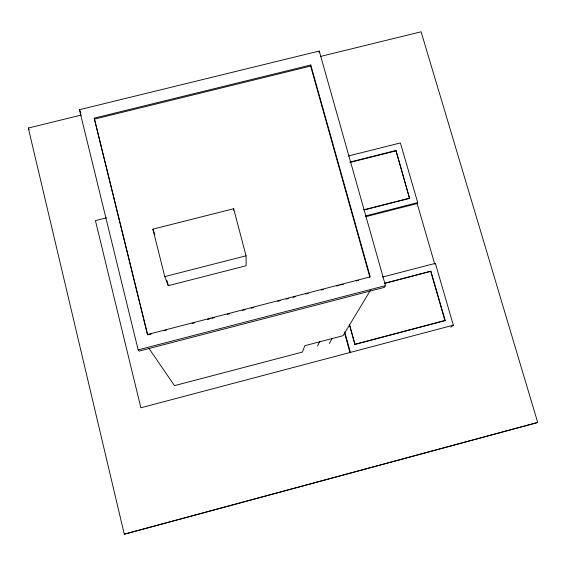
<?xml version="1.0" encoding="UTF-8"?>
<svg xmlns="http://www.w3.org/2000/svg" width="566" height="566" viewBox="0 0 566 566"><rect width="100%" height="100%" fill="white"/><g stroke="black" fill="none" stroke-linecap="round" stroke-linejoin="round"><path stroke-width="0.85" d="M310.628 66.073L310.791 64.998L94.14 118.16L147.443 334.534L147.705 334.945L94.529 119.108L310.628 66.073L369.909 277.418M319.019 52.475L319.252 51.032L79.438 109.712L138.154 349.866L139.095 351.083L384.349 287.387L385.503 285.639L319.252 51.032M395.967 150.499L409.558 198.425L395.967 150.499L349.689 162.152M317.59 345.925L319.811 341.206M329.384 343.52L332.157 338.411M365.785 216.679L417.17 203.569L417.722 202.614L400.381 142.929L348.38 155.997M370.313 290.478L343.06 335.695L304.841 345.706L302.385 352.094L174.484 385.644L149.07 348.557M349.498 325.025L354.84 344.39L445.194 320.512L430.924 271.22L384.809 283.184M106.528 217.818L95.421 220.613L140.877 407.782L453.331 325.188L435.374 263.36L382.581 277.036M435.374 263.36L434.752 264.117L417.17 203.569M384.647 283.432L430.924 271.22M354.84 344.39L445.194 320.512M450.876 327.205L453.331 325.188M81.476 115.004L28.3 128.036L124.279 534.205L537.7 422.469L421.104 31.795L320.759 56.381M124.279 534.205L537.7 422.469M147.443 334.534L370.221 276.859L310.791 64.998M148.561 334.725L151.122 334.06M163.942 330.742L166.51 330.077M192.15 323.441L194.711 322.776M207.531 319.457L210.092 318.792M211.804 318.354L214.365 317.689M227.185 314.371L229.754 313.705M242.573 310.387L245.135 309.722M251.113 308.173L253.681 307.508M277.609 301.317L280.177 300.652M286.155 299.103L288.717 298.438M292.99 297.334L295.558 296.669M305.81 294.009L308.378 293.351M321.198 290.025L323.759 289.368M336.579 286.042L339.14 285.384M340.852 284.939L343.413 284.274M356.233 280.955L358.802 280.29M138.154 349.866L385.503 285.639M363.627 209.83L409.742 198.079M365.197 209.724L372.874 207.772M374.579 207.333L395.054 202.119M396.759 201.68L408.702 198.638M365.756 215.879L417.722 202.614M164.77 276.59L246.054 255.804L233.652 208.741L152.87 229.159L164.77 276.59L168.279 285.696L246.139 265.737L246.054 255.804M350.425 162.315L395.797 150.889M28.3 128.036L29.199 129.522M79.438 109.712L80.825 112.867M152.87 229.159L154.858 234.671M430.705 271.482L444.961 320.717M349.618 324.827L354.967 344.213M344.786 332.03L350.347 352.285M344.383 332.292L350.007 352.76M167.005 280.637L168.279 285.696M233.652 208.741L233.737 210.432"/></g></svg>
